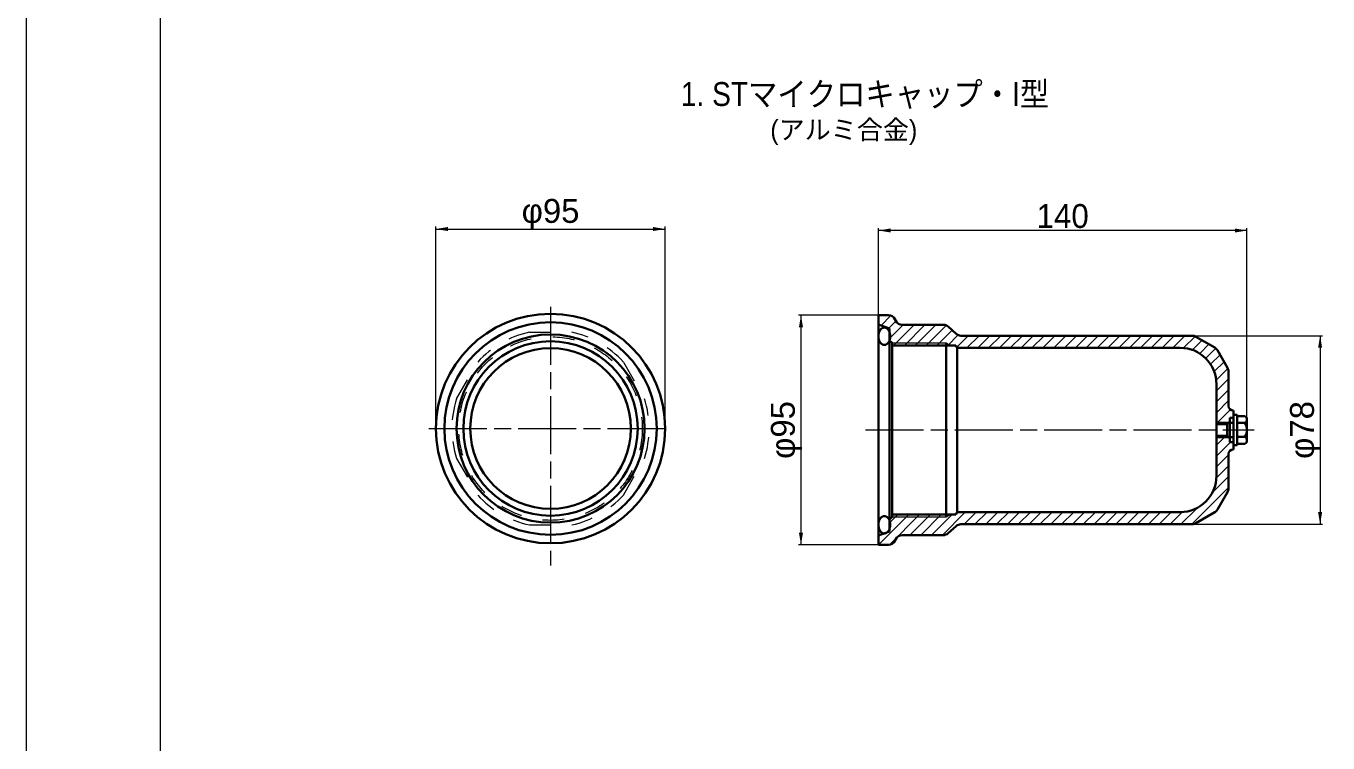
# Model space of a CAD drawing. Units: millimetres at full size, sheet at 1:2; some dimension numbers follow another scale. Extents: x 1944 to 3626, y 1339 to 2527.
# Drawn here: x 1944 to 2483, y 1636 to 1933 of the extents above; entities that cross this region are included whole.
import ezdxf
from ezdxf.enums import TextEntityAlignment as Align

# ---------------------------------------------------------------- set-up
doc = ezdxf.new("R2010")
doc.units = ezdxf.units.MM
doc.header["$LTSCALE"] = 2
for name, pattern in [('CHAIN', [18.5, 12, -1.5, 3.5, -1.5]), ('CHAIN_DOUBLE_DASH', [23.5, 12, -1.5, 3.5, -1.5, 3.5, -1.5]), ('DASHED_SPACED', [12, 6, -6]), ('USER1', [9, 4.5, -4.5])]:
    doc.linetypes.add(name, pattern=pattern)
for name, color, linetype, lineweight in [('1外形線', 7, 'Continuous', 35), ('2細い実線', 3, 'Continuous', 20), ('3隠れ線', 2, 'DASHED_SPACED', 13), ('4中心線', 1, 'CHAIN', 15), ('5想像線', 6, 'CHAIN_DOUBLE_DASH', 13), ('6寸法線', 4, 'Continuous', 13), ('7 枠・タイトル', 7, 'Continuous', 13), ('Defpoints_2', 7, 'Continuous', 13)]:
    doc.layers.add(name, color=color, linetype=linetype, lineweight=lineweight)
doc.styles.add('ＭＳ Ｐゴシック', font='')
doc.styles.get('ＭＳ Ｐゴシック').set_extended_font_data('MS PGothic')

# ---------------------------------------------------------------- blocks, each defined once
blk = doc.blocks.new('filled_arrow')
at = {"color": 0, "linetype": 'Continuous', "lineweight": -2}
blk.add_solid([(7.5, 1.25), (0, 0), (7.5, -1.25)], dxfattribs=at)

msp = doc.modelspace()

# ---------------------------------------------------------------- linework, layer by layer
at = {"layer": '1外形線'}
for p, q in [((2297.055, 1813.069), (2301.202, 1813.069)), ((2297.055, 1813.069), (2297.055, 1801.765)), ((2297.055, 1813.069), (2297.055, 1801.765)), ((2297.055, 1809.242), (2301.656, 1807.567)), ((2301.656, 1807.567), (2301.656, 1802.565)), ((2303.886, 1811.41), (2304.228, 1810.726)), ((2306.912, 1809.067), (2323.937, 1809.067)), ((2325.913, 1808.325), (2329.209, 1805.342)), ((2297.055, 1801.765), (2297.055, 1721.863)), ((2301.656, 1802.565), (2302.657, 1801.565)), ((2301.656, 1802.565), (2301.656, 1765.552)), ((2302.657, 1801.565), (2302.657, 1800.565)), ((2325.065, 1801.565), (2325.065, 1729.54)), ((2331.223, 1804.566), (2427.014, 1804.566)), ((2436.371, 1799.628), (2428.514, 1804.164)), ((2302.657, 1800.565), (2326.797, 1800.565)), ((2302.657, 1800.565), (2302.657, 1765.552)), ((2326.797, 1800.565), (2329.066, 1800.565)), ((2329.066, 1800.565), (2329.644, 1799.564)), ((2329.644, 1799.566), (2422.067, 1799.566)), ((2329.644, 1799.564), (2329.644, 1731.54)), ((2441.665, 1791.262), (2437.469, 1798.53)), ((2442.067, 1789.762), (2442.067, 1775.566)), ((2437.067, 1784.566), (2437.067, 1765.566)), ((2441.553, 1767.953), (2442.667, 1769.066)), ((2442.667, 1770.566), (2444.067, 1770.566)), ((2442.667, 1770.566), (2442.667, 1762.038)), ((2444.067, 1773.566), (2444.067, 1760.539)), ((2444.075, 1771.816), (2445.675, 1771.816)), ((2445.675, 1759.316), (2445.675, 1771.816)), ((2445.675, 1771.339), (2448.875, 1771.339)), ((2449.675, 1761.236), (2449.675, 1769.896)), ((2301.656, 1767.553), (2301.656, 1730.54)), ((2302.657, 1765.552), (2302.657, 1730.54)), ((2444.075, 1768.566), (2437.067, 1768.566)), ((2437.067, 1767.953), (2441.553, 1767.953)), ((2437.067, 1746.539), (2437.067, 1765.539)), ((2441.553, 1767.953), (2441.553, 1765.566)), ((2441.553, 1763.152), (2441.553, 1765.538)), ((2445.675, 1768.453), (2448.875, 1768.453)), ((2437.067, 1763.152), (2441.553, 1763.152)), ((2444.075, 1762.539), (2437.067, 1762.539)), ((2442.167, 1762.538), (2437.067, 1762.538)), ((2441.553, 1763.152), (2442.667, 1762.038)), ((2442.667, 1760.539), (2442.667, 1762.038)), ((2442.667, 1760.539), (2444.067, 1760.539)), ((2444.067, 1760.539), (2444.067, 1757.539)), ((2444.075, 1759.316), (2445.675, 1759.316)), ((2445.675, 1762.679), (2448.875, 1762.679)), ((2445.675, 1759.792), (2448.875, 1759.792)), ((2442.067, 1741.342), (2442.067, 1755.539)), ((2441.665, 1739.842), (2437.469, 1732.575)), ((2329.066, 1730.54), (2329.644, 1731.54)), ((2329.644, 1731.539), (2422.067, 1731.539)), ((2436.371, 1731.476), (2428.514, 1726.941)), ((2301.656, 1730.54), (2301.656, 1728.539)), ((2301.656, 1728.539), (2302.657, 1729.54)), ((2301.656, 1723.538), (2301.656, 1728.539)), ((2302.657, 1730.54), (2302.657, 1729.54)), ((2302.657, 1730.54), (2326.797, 1730.54)), ((2326.797, 1730.54), (2329.066, 1730.54)), ((2331.223, 1726.539), (2427.014, 1726.539)), ((2297.055, 1721.863), (2301.656, 1723.538)), ((2297.055, 1721.863), (2297.055, 1718.036)), ((2306.912, 1722.037), (2323.937, 1722.037)), ((2325.913, 1722.78), (2329.209, 1725.763)), ((2297.055, 1718.036), (2301.202, 1718.036)), ((2303.886, 1719.695), (2304.228, 1720.378))]:
    msp.add_line(p, q, dxfattribs=at)
for points in [[(2299.475, 1807.934), (2299.356, 1807.929), (2299.237, 1807.916), (2299.119, 1807.895), (2299.002, 1807.865), (2298.886, 1807.826), (2298.771, 1807.778), (2298.658, 1807.724), (2298.548, 1807.659), (2298.438, 1807.588), (2298.333, 1807.509), (2298.229, 1807.421), (2298.129, 1807.327), (2298.032, 1807.226), (2297.938, 1807.117), (2297.848, 1807.001), (2297.761, 1806.879), (2297.68, 1806.752), (2297.602, 1806.618), (2297.529, 1806.478), (2297.46, 1806.334), (2297.397, 1806.184), (2297.338, 1806.031), (2297.285, 1805.873), (2297.237, 1805.711), (2297.194, 1805.547), (2297.157, 1805.379), (2297.125, 1805.209), (2297.099, 1805.036), (2297.079, 1804.863), (2297.064, 1804.687), (2297.055, 1804.511), (2297.053, 1804.334), (2297.055, 1804.157), (2297.064, 1803.981), (2297.079, 1803.805), (2297.099, 1803.632), (2297.125, 1803.459), (2297.157, 1803.289), (2297.194, 1803.121), (2297.237, 1802.957), (2297.285, 1802.795), (2297.338, 1802.638), (2297.397, 1802.484), (2297.46, 1802.334), (2297.529, 1802.19), (2297.602, 1802.05), (2297.68, 1801.916), (2297.761, 1801.789), (2297.848, 1801.667), (2297.938, 1801.551), (2298.032, 1801.442), (2298.129, 1801.341), (2298.229, 1801.247), (2298.333, 1801.159), (2298.439, 1801.08), (2298.548, 1801.009), (2298.659, 1800.944), (2298.771, 1800.89), (2298.886, 1800.842), (2299.002, 1800.803), (2299.119, 1800.773), (2299.237, 1800.752), (2299.356, 1800.739), (2299.475, 1800.734), (2299.594, 1800.739), (2299.712, 1800.752), (2299.83, 1800.773), (2299.946, 1800.803), (2300.063, 1800.842), (2300.177, 1800.89), (2300.291, 1800.944), (2300.401, 1801.009), (2300.51, 1801.08), (2300.616, 1801.159), (2300.719, 1801.247), (2300.82, 1801.341), (2300.917, 1801.443), (2301.011, 1801.551), (2301.101, 1801.667), (2301.187, 1801.789), (2301.269, 1801.916), (2301.347, 1802.05), (2301.42, 1802.19), (2301.488, 1802.334), (2301.552, 1802.484), (2301.61, 1802.638), (2301.664, 1802.795), (2301.712, 1802.957), (2301.754, 1803.121), (2301.792, 1803.29), (2301.824, 1803.459), (2301.85, 1803.632), (2301.87, 1803.806), (2301.885, 1803.981), (2301.893, 1804.157), (2301.897, 1804.334), (2301.893, 1804.511), (2301.885, 1804.687), (2301.87, 1804.863), (2301.85, 1805.036), (2301.824, 1805.209), (2301.792, 1805.379), (2301.754, 1805.547), (2301.712, 1805.711), (2301.664, 1805.874), (2301.61, 1806.032), (2301.552, 1806.184), (2301.488, 1806.334), (2301.419, 1806.478), (2301.347, 1806.618), (2301.269, 1806.752), (2301.187, 1806.879), (2301.1, 1807.001), (2301.011, 1807.117), (2300.917, 1807.226), (2300.82, 1807.327), (2300.719, 1807.421), (2300.616, 1807.509), (2300.51, 1807.588), (2300.401, 1807.659), (2300.291, 1807.724), (2300.177, 1807.778), (2300.063, 1807.826), (2299.946, 1807.865), (2299.829, 1807.895), (2299.711, 1807.916), (2299.594, 1807.929)], [(2299.477, 1722.72), (2299.358, 1722.725), (2299.239, 1722.738), (2299.121, 1722.759), (2299.004, 1722.79), (2298.888, 1722.829), (2298.773, 1722.876), (2298.661, 1722.931), (2298.55, 1722.995), (2298.441, 1723.067), (2298.335, 1723.145), (2298.231, 1723.233), (2298.131, 1723.328), (2298.034, 1723.429), (2297.94, 1723.537), (2297.85, 1723.653), (2297.764, 1723.775), (2297.682, 1723.903), (2297.605, 1724.036), (2297.531, 1724.176), (2297.462, 1724.321), (2297.399, 1724.47), (2297.34, 1724.623), (2297.288, 1724.781), (2297.239, 1724.943), (2297.196, 1725.107), (2297.159, 1725.276), (2297.128, 1725.445), (2297.101, 1725.618), (2297.081, 1725.792), (2297.066, 1725.967), (2297.057, 1726.143), (2297.055, 1726.32), (2297.057, 1726.497), (2297.066, 1726.673), (2297.081, 1726.849), (2297.101, 1727.023), (2297.127, 1727.195), (2297.159, 1727.365), (2297.196, 1727.533), (2297.239, 1727.698), (2297.287, 1727.86), (2297.34, 1728.017), (2297.399, 1728.17), (2297.462, 1728.32), (2297.531, 1728.464), (2297.604, 1728.604), (2297.682, 1728.738), (2297.763, 1728.865), (2297.85, 1728.988), (2297.94, 1729.103), (2298.034, 1729.212), (2298.131, 1729.313), (2298.231, 1729.408), (2298.335, 1729.495), (2298.44, 1729.574), (2298.55, 1729.646), (2298.661, 1729.71), (2298.773, 1729.765), (2298.888, 1729.812), (2299.004, 1729.851), (2299.121, 1729.882), (2299.239, 1729.903), (2299.358, 1729.915), (2299.477, 1729.921), (2299.596, 1729.915), (2299.714, 1729.903), (2299.831, 1729.882), (2299.948, 1729.851), (2300.065, 1729.812), (2300.179, 1729.765), (2300.293, 1729.71), (2300.403, 1729.646), (2300.512, 1729.574), (2300.618, 1729.495), (2300.721, 1729.408), (2300.822, 1729.313), (2300.919, 1729.212), (2301.013, 1729.103), (2301.102, 1728.988), (2301.189, 1728.865), (2301.271, 1728.738), (2301.349, 1728.604), (2301.422, 1728.464), (2301.49, 1728.32), (2301.554, 1728.17), (2301.612, 1728.017), (2301.666, 1727.86), (2301.714, 1727.698), (2301.756, 1727.533), (2301.794, 1727.365), (2301.826, 1727.195), (2301.852, 1727.023), (2301.872, 1726.849), (2301.887, 1726.673), (2301.895, 1726.497), (2301.899, 1726.32), (2301.895, 1726.143), (2301.887, 1725.968), (2301.872, 1725.792), (2301.852, 1725.618), (2301.826, 1725.445), (2301.794, 1725.276), (2301.757, 1725.107), (2301.714, 1724.943), (2301.666, 1724.781), (2301.612, 1724.623), (2301.554, 1724.47), (2301.49, 1724.321), (2301.422, 1724.176), (2301.349, 1724.036), (2301.271, 1723.903), (2301.189, 1723.775), (2301.103, 1723.653), (2301.013, 1723.537), (2300.919, 1723.429), (2300.823, 1723.328), (2300.721, 1723.233), (2300.618, 1723.146), (2300.512, 1723.067), (2300.403, 1722.995), (2300.293, 1722.931), (2300.179, 1722.876), (2300.065, 1722.829), (2299.949, 1722.79), (2299.832, 1722.759), (2299.714, 1722.738), (2299.596, 1722.725)]]:
    msp.add_lwpolyline(points, close=True, dxfattribs=at)
for radius in [47.5, 43.985, 38.95, 36.1, 33.25]:
    msp.add_circle((2161.2, 1766.152), radius, dxfattribs=at)
for centre, radius, start, end in [((2301.202, 1810.068), 3.001, 26.56505, 90), ((2306.912, 1812.069), 3.001, 206.56505, 270), ((2323.937, 1806.066), 3.001, 48.81408, 90), ((2331.223, 1807.567), 3.001, 227.85137, 270), ((2427.014, 1801.566), 3, 60, 90), ((2422.067, 1784.566), 15, 0, 90), ((2434.871, 1797.03), 3, 30, 60), ((2439.067, 1789.762), 3, 0, 30), ((2444.067, 1775.566), 2, 180, 270), ((2447.973, 1769.896), 1.702, 302.0046, 57.9954), ((2444.067, 1765.566), 5.608, 329.02089, 30.97911), ((2447.973, 1761.236), 1.702, 302.0046, 57.9954), ((2444.067, 1755.539), 2, 90, 180), ((2422.067, 1746.539), 15, 270, 0), ((2439.067, 1741.342), 3, 330, 0), ((2434.871, 1734.075), 3, 300, 330), ((2434.871, 1734.075), 3, 300, 330), ((2331.223, 1723.538), 3.001, 90, 132.14863), ((2427.014, 1729.539), 3, 270, 300), ((2306.912, 1719.036), 3.001, 90, 153.43495), ((2323.937, 1725.038), 3.001, 270, 311.18592), ((2301.202, 1721.037), 3.001, 270, 333.43495)]:
    msp.add_arc(centre, radius, start, end, dxfattribs=at)
at = {"layer": '2細い実線'}
for p, q in [((2297.055, 1812.309), (2297.815, 1813.069)), ((2298.098, 1808.862), (2302.151, 1812.915)), ((2301.39, 1807.664), (2304.306, 1810.58)), ((2301.656, 1803.44), (2307.284, 1809.067)), ((2303.271, 1800.565), (2311.774, 1809.067)), ((2307.761, 1800.565), (2316.264, 1809.067)), ((2312.251, 1800.565), (2320.754, 1809.067)), ((2316.741, 1800.565), (2325.036, 1808.859)), ((2321.231, 1800.565), (2327.529, 1806.862)), ((2302.657, 1801.565), (2325.065, 1801.565)), ((2325.065, 1801.565), (2326.797, 1800.565)), ((2325.721, 1800.565), (2329.988, 1804.832)), ((2329.485, 1799.838), (2334.213, 1804.566)), ((2333.703, 1799.566), (2338.703, 1804.566)), ((2338.193, 1799.566), (2343.193, 1804.566)), ((2342.683, 1799.566), (2347.683, 1804.566)), ((2347.173, 1799.566), (2352.173, 1804.566)), ((2351.664, 1799.566), (2356.664, 1804.566)), ((2356.154, 1799.566), (2361.154, 1804.566)), ((2360.644, 1799.566), (2365.644, 1804.566)), ((2365.134, 1799.566), (2370.134, 1804.566)), ((2369.624, 1799.566), (2374.624, 1804.566)), ((2374.114, 1799.566), (2379.114, 1804.566)), ((2378.604, 1799.566), (2383.604, 1804.566)), ((2383.095, 1799.566), (2388.095, 1804.566)), ((2387.585, 1799.566), (2392.585, 1804.566)), ((2392.075, 1799.566), (2397.075, 1804.566)), ((2396.565, 1799.566), (2401.565, 1804.566)), ((2401.055, 1799.566), (2406.055, 1804.566)), ((2405.545, 1799.566), (2410.545, 1804.566)), ((2410.035, 1799.566), (2415.035, 1804.566)), ((2414.525, 1799.566), (2419.525, 1804.566)), ((2419.016, 1799.566), (2424.016, 1804.566)), ((2423.442, 1799.503), (2428.243, 1804.303)), ((2427.119, 1798.689), (2431.101, 1802.671)), ((2430.133, 1797.213), (2433.947, 1801.027)), ((2432.628, 1795.218), (2436.766, 1799.356)), ((2434.642, 1792.742), (2438.553, 1796.652)), ((2436.142, 1789.751), (2440.196, 1793.806)), ((2436.987, 1786.107), (2441.824, 1790.944)), ((2437.067, 1781.696), (2442.067, 1786.696)), ((2437.067, 1777.206), (2442.067, 1782.206)), ((2437.067, 1772.716), (2442.067, 1777.716)), ((2437.067, 1768.226), (2442.833, 1773.992)), ((2441.284, 1767.953), (2442.667, 1769.336)), ((2443.897, 1770.566), (2444.067, 1770.736)), ((2440.973, 1763.152), (2437.067, 1759.245)), ((2442.85, 1760.539), (2437.067, 1754.755)), ((2442.067, 1755.265), (2437.067, 1750.265)), ((2442.067, 1750.775), (2437.046, 1745.755)), ((2442.067, 1746.285), (2435.347, 1739.566)), ((2442.067, 1741.795), (2426.811, 1726.539)), ((2333.028, 1731.539), (2323.526, 1722.037)), ((2337.518, 1731.539), (2332.518, 1726.539)), ((2342.008, 1731.539), (2337.008, 1726.539)), ((2346.498, 1731.539), (2341.498, 1726.539)), ((2350.988, 1731.539), (2345.988, 1726.539)), ((2355.478, 1731.539), (2350.478, 1726.539)), ((2359.968, 1731.539), (2354.968, 1726.539)), ((2364.459, 1731.539), (2359.459, 1726.539)), ((2368.949, 1731.539), (2363.949, 1726.539)), ((2373.439, 1731.539), (2368.439, 1726.539)), ((2377.929, 1731.539), (2372.929, 1726.539)), ((2382.419, 1731.539), (2377.419, 1726.539)), ((2386.909, 1731.539), (2381.909, 1726.539)), ((2391.399, 1731.539), (2386.399, 1726.539)), ((2395.89, 1731.539), (2390.89, 1726.539)), ((2400.38, 1731.539), (2395.38, 1726.539)), ((2404.87, 1731.539), (2399.87, 1726.539)), ((2409.36, 1731.539), (2404.36, 1726.539)), ((2413.85, 1731.539), (2408.85, 1726.539)), ((2418.34, 1731.539), (2413.34, 1726.539)), ((2422.851, 1731.559), (2417.83, 1726.539)), ((2429.04, 1733.258), (2422.32, 1726.539)), ((2437.649, 1732.887), (2436.058, 1731.296)), ((2309.578, 1730.54), (2297.074, 1718.036)), ((2314.069, 1730.54), (2301.589, 1718.061)), ((2305.088, 1730.54), (2301.656, 1727.108)), ((2302.657, 1729.54), (2325.065, 1729.54)), ((2318.559, 1730.54), (2310.056, 1722.037)), ((2323.049, 1730.54), (2314.546, 1722.037)), ((2327.539, 1730.54), (2319.036, 1722.037)), ((2325.065, 1729.54), (2326.797, 1730.54))]:
    msp.add_line(p, q, dxfattribs=at)
at = {"layer": '3隠れ線', "linetype": 'USER1'}
for p, q in [((2152.441, 1806.052), (2169.959, 1806.052)), ((2122.266, 1778.516), (2131.025, 1793.687)), ((2191.374, 1793.687), (2200.133, 1778.516)), ((2122.266, 1753.787), (2131.025, 1738.616)), ((2191.374, 1738.616), (2200.133, 1753.787)), ((2152.441, 1726.252), (2169.959, 1726.252))]:
    msp.add_line(p, q, dxfattribs=at)
msp.add_circle((2161.2, 1766.152), 38, dxfattribs=at)
for start, end in [(102.38088, 137.61918), (42.3808, 77.61909), (162.38079, 197.61918), (342.38081, 17.61919), (222.38079, 257.61909), (282.38088, 317.61918)]:
    msp.add_arc((2161.2, 1766.152), 40.85, start, end, dxfattribs=at)
at = {"layer": '4中心線'}
for p, q in [((2161.2, 1816.502), (2161.2, 1709.515)), ((2110.85, 1766.152), (2211.549, 1766.152)), ((2291.735, 1765.552), (2452.728, 1765.552))]:
    msp.add_line(p, q, dxfattribs=at)
at = {"layer": '5想像線'}
for centre, major_axis in [((2443.388, 1769.55), (0, 1.016)), ((2443.388, 1761.555), (0, -1.016))]:
    msp.add_ellipse(centre, major_axis=major_axis, ratio=0.688699, dxfattribs=at)
at = {"layer": '6寸法線'}
for p, q in [((2113.7, 1766.215), (2113.7, 1849.725)), ((2113.7, 1848.725), (2208.7, 1848.725)), ((2208.7, 1766.215), (2208.7, 1849.725)), ((2297.055, 1813.131), (2297.055, 1849.125)), ((2449.675, 1848.125), (2297.055, 1848.125)), ((2449.675, 1765.615), (2449.675, 1849.125)), ((2296.992, 1813.069), (2263.941, 1813.069)), ((2264.941, 1813.069), (2264.941, 1718.036)), ((2427.077, 1804.566), (2480.995, 1804.566)), ((2479.995, 1804.566), (2479.995, 1726.539)), ((2427.077, 1726.539), (2480.995, 1726.539)), ((2296.992, 1718.036), (2263.941, 1718.036))]:
    msp.add_line(p, q, dxfattribs=at)
at = {"layer": '7 枠・タイトル'}
msp.add_line((1999.573, 1375.966), (1999.573, 2489.518), dxfattribs=at)
at = {"layer": 'Defpoints_2'}
msp.add_lwpolyline([(1943.921, 1338.742), (3625.921, 1338.742), (3625.921, 2526.742), (1943.921, 2526.742)], close=True, dxfattribs=at)

# ---------------------------------------------------------------- block references
at = {"layer": '6寸法線', "xscale": 0.667, "yscale": 0.667}
for p in [(2113.7, 1848.725), (2297.055, 1848.125)]:
    msp.add_blockref('filled_arrow', p, dxfattribs=at)
for p, rotation in [((2208.7, 1848.725), 180), ((2449.675, 1848.125), 180), ((2264.941, 1813.069), 270), ((2479.995, 1804.566), 270), ((2479.995, 1726.539), 90), ((2264.941, 1718.036), 90)]:
    msp.add_blockref('filled_arrow', p, dxfattribs=dict(at, rotation=rotation))

# ---------------------------------------------------------------- texts
at = {"layer": '6寸法線', "style": 'ＭＳ Ｐゴシック', "width": 1.05}
msp.add_text('φ95', height=9.897, dxfattribs=at).set_placement((2161.2, 1856.231), align=Align.MIDDLE_CENTER)
at = {"layer": '6寸法線', "style": 'ＭＳ Ｐゴシック'}
msp.add_text('140', height=9.897, dxfattribs=at).set_placement((2373.365, 1854.125), align=Align.MIDDLE_CENTER)
at = {"layer": '6寸法線', "style": 'ＭＳ Ｐゴシック', "width": 1.05}
for s, p in [('φ95', (2257.435, 1765.552)), ('φ78', (2472.489, 1765.552))]:
    msp.add_text(s, height=9.897, rotation=90, dxfattribs=at).set_placement(p, align=Align.MIDDLE_CENTER)
at = {"layer": '7 枠・タイトル', "style": 'ＭＳ Ｐゴシック', "width": 0.9}
msp.add_text('1. STマイクロキャップ・I型', height=9.897, dxfattribs=at).set_placement((2215.18, 1896.677), align=Align.BOTTOM_LEFT)
at = {"layer": '7 枠・タイトル', "style": 'ＭＳ Ｐゴシック'}
msp.add_text('(アルミ合金)', height=7.918, dxfattribs=at).set_placement((2252.233, 1883.516), align=Align.BOTTOM_LEFT)

doc.saveas('drawing.dxf')
